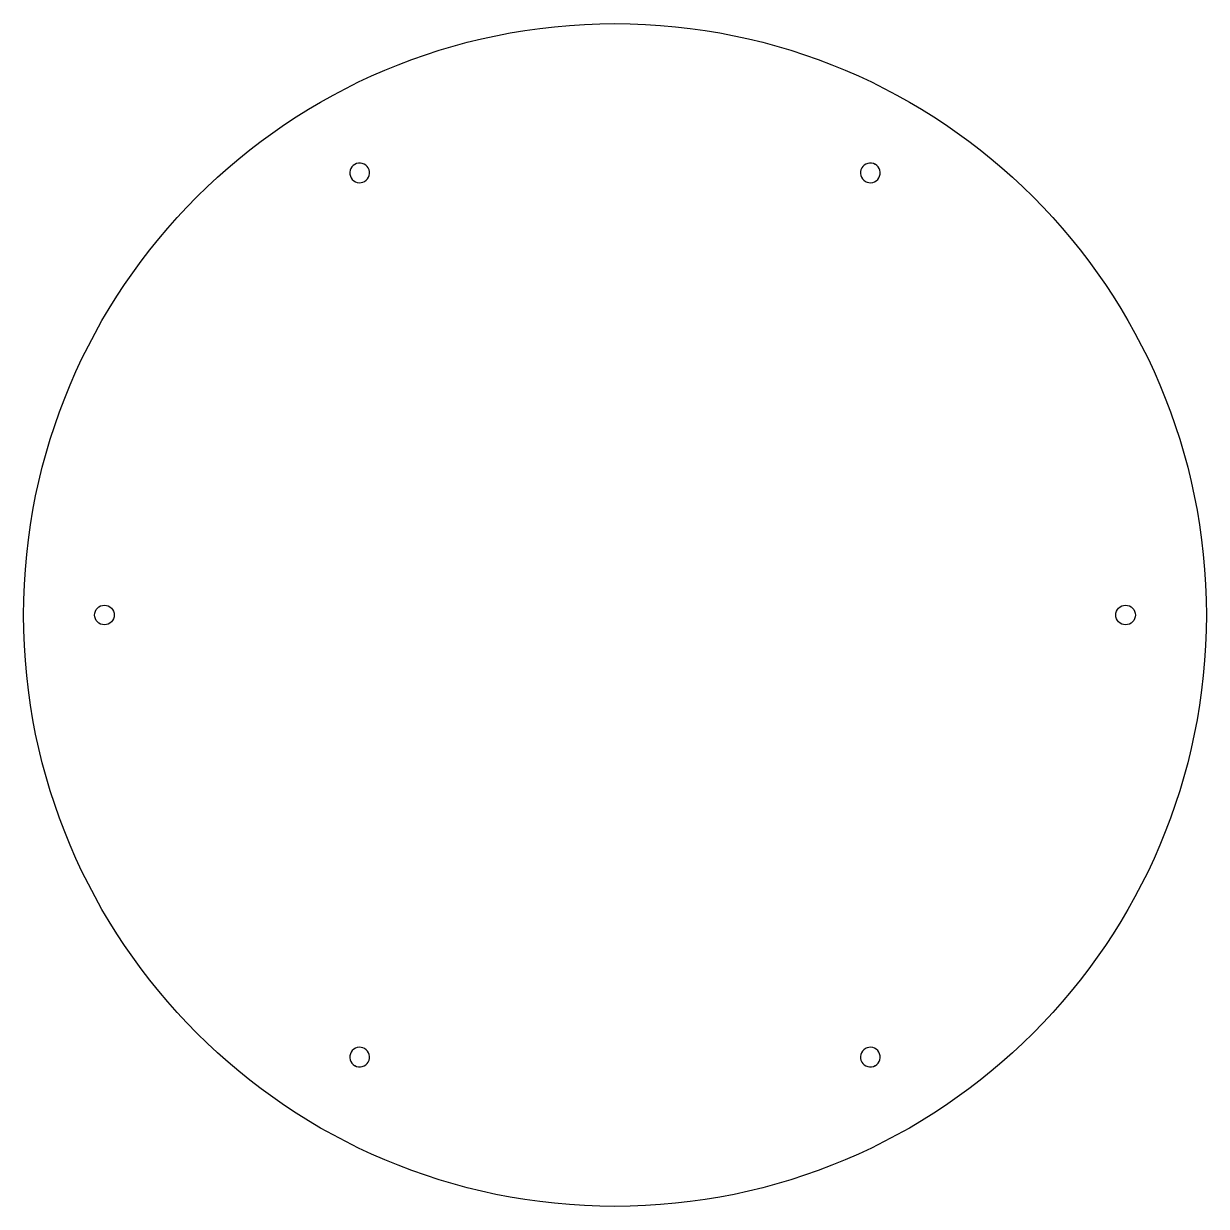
# Model space of a CAD drawing. Header units: inches. Extents: x -337 to 409, y -412 to 336.
# Drawn here: x 67.7 to 367.7, y -411.6 to -111.6 of the extents above; entities that cross this region are included whole.
import ezdxf

# ---------------------------------------------------------------- set-up
doc = ezdxf.new("R2010")
doc.units = ezdxf.units.IN
doc.header["$MEASUREMENT"] = 0

msp = doc.modelspace()

# ---------------------------------------------------------------- linework, layer by layer
at = {"color": 7, "linetype": 'Continuous'}
for centre, start, end in [((152.97, -149.41), 29.9714, 120.0313), ((282.47, -149.41), 59.9678, 150.0304), ((152.97, -149.41), 119.9695, 210.0303), ((152.97, -149.41), 299.9709, 30.029), ((282.47, -149.41), 149.9686, 240.0254), ((282.47, -149.41), 329.9696, 60.0364), ((152.97, -149.41), 209.9666, 300.0311), ((282.47, -149.41), 239.9702, 330.0308), ((152.97, -373.71), 59.9684, 150.0288), ((152.97, -373.71), 329.9669, 60.0324), ((282.47, -373.71), 119.9697, 210.0266), ((282.47, -373.71), 29.9684, 120.0309), ((152.97, -373.71), 149.9681, 240.0326), ((152.97, -373.71), 239.9689, 330.033), ((282.47, -373.71), 209.9694, 300.0318), ((282.47, -373.71), 299.9677, 30.0357)]:
    msp.add_arc(centre, 2.5, start, end, dxfattribs=at)
for centre, major_axis in [((217.72, -261.56), (0, 150)), ((88.22, -261.56), (0, 2.5)), ((347.22, -261.56), (0, 2.5))]:
    msp.add_ellipse(centre, major_axis=major_axis, ratio=1, dxfattribs=at)

doc.saveas('drawing.dxf')
